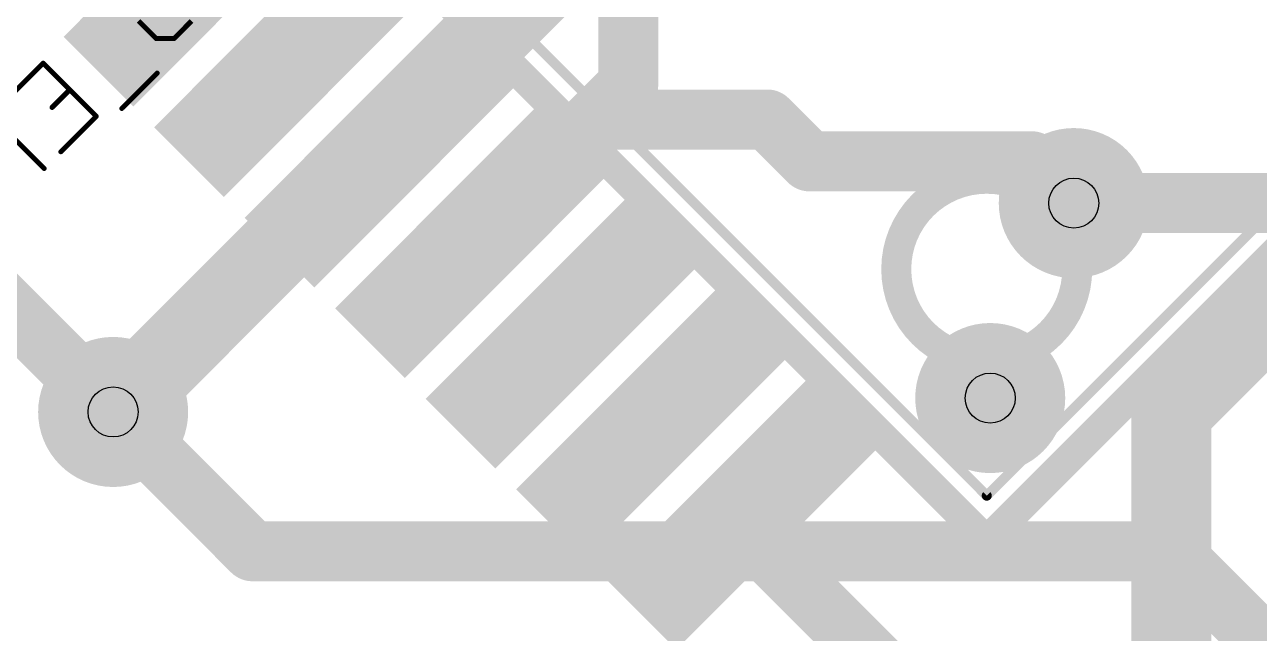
# Model space of a CAD drawing. Extents: x -76 to 580, y -41 to 95.
# Drawn here: x 114.24 to 120.51, y 4.53 to 7.62 of the extents above; entities that cross this region are included whole.
import ezdxf

# ---------------------------------------------------------------- set-up
doc = ezdxf.new("R2010")
doc.units = 0
for name, color, linetype in [('1', 22, 'CONTINUOUS'), ('16', 175, 'CONTINUOUS'), ('18', 82, 'CONTINUOUS'), ('22', 2, 'CONTINUOUS'), ('28', 253, 'CONTINUOUS'), ('29', 253, 'CONTINUOUS'), ('30', 253, 'CONTINUOUS'), ('32', 253, 'CONTINUOUS'), ('44', 253, 'CONTINUOUS'), ('52', 253, 'CONTINUOUS')]:
    doc.layers.add(name, color=color, linetype=linetype)

# ---------------------------------------------------------------- blocks, each defined once
blk = doc.blocks.new('RECT')
blk.add_solid([(-0.5, -0.5), (0.5, -0.5), (-0.5, 0.5), (0.5, 0.5)])
blk = doc.blocks.new('ROUNDV')
at = {"const_width": 0.5}
blk.add_lwpolyline([(0, -0.25, 1), (0, 0.25, 1), (0, -0.25)], format="xyb", dxfattribs=at)

msp = doc.modelspace()

# ---------------------------------------------------------------- linework, layer by layer
at = {"layer": '1'}
for points, const_width in [([(118.7232, 9.6874), (114.6927, 5.6569)], 0.4064), ([(114.6927, 5.6569), (112.0764, 8.2731)], 0.3048), ([(120.7738, 6.7175), (119.5718, 6.7175)], 0.3048), ([(115.3998, 4.9497), (114.6927, 5.6569)], 0.3048), ([(120.0667, 4.9497), (115.3998, 4.9497)], 0.3048), ([(123.4608, 1.5556), (120.0667, 4.9497)], 0.3048)]:
    msp.add_lwpolyline(points, dxfattribs=dict(at, const_width=const_width))
for points, const_width in [([(119.5718, 6.7937, 1), (119.5718, 6.6413)], 0.1524), ([(114.6209, 5.7287, 1), (114.7646, 5.585)], 0.2032), ([(114.7466, 5.7107, 1), (114.6388, 5.603)], 0.1524), ([(114.6388, 5.603, 1), (114.7466, 5.7107)], 0.1524), ([(115.3998, 5.0259, 1), (115.3998, 4.8735)], 0.1524), ([(115.3459, 4.8959, 1), (115.4537, 5.0036)], 0.1524), ([(120.1206, 5.0036, 1), (120.0128, 4.8959)], 0.1524), ([(120.0667, 4.8735, 1), (120.0667, 5.0259)], 0.1524)]:
    msp.add_lwpolyline(points, format="xyb", dxfattribs=dict(at, const_width=const_width))
at = {"layer": '16'}
for points, const_width in [([(125.4407, 11.0309), (120.0667, 5.6569)], 0.4064), ([(117.309, 7.3186), (117.309, 8.1317)], 0.3048), ([(117.1322, 7.1418), (117.309, 7.3186)], 0.3048), ([(117.1322, 7.1418), (116.5446, 6.5542)], 0.3048), ([(118.0161, 7.1418), (117.1322, 7.1418)], 0.3048), ([(118.2283, 6.9296), (118.0161, 7.1418)], 0.3048), ([(114.6927, 5.6569), (116.0673, 7.0315)], 0.254), ([(116.0673, 7.0315), (116.085, 7.0138)], 0.254), ([(115.9789, 6.9431), (114.6927, 5.6569)], 0.3048), ([(119.3596, 6.9296), (118.2283, 6.9296)], 0.3048), ([(119.5718, 6.7175), (119.3596, 6.9296)], 0.3048), ([(116.5446, 6.5542), (116.4739, 6.4835)], 0.3048), ([(120.0667, 5.6569), (120.0667, 4.2426)], 0.4064), ([(117.8528, 5.1046), (117.9235, 5.1753)], 0.3048), ([(120.894, 2.0633), (117.8528, 5.1046)], 0.3048)]:
    msp.add_lwpolyline(points, dxfattribs=dict(at, const_width=const_width))
for points, const_width in [([(117.3629, 7.2647, 1), (117.2551, 7.3724)], 0.1524), ([(117.2328, 7.3186, 1), (117.3852, 7.3186)], 0.1524), ([(117.1322, 7.218, 1), (117.1322, 7.0656)], 0.1524), ([(117.1861, 7.0879, 1), (117.0784, 7.1957)], 0.1524), ([(118.07, 7.1957, 1), (117.9622, 7.0879)], 0.1524), ([(118.0161, 7.0656, 1), (118.0161, 7.218)], 0.1524), ([(117.0784, 7.1957, 1), (117.1861, 7.0879)], 0.1524), ([(116.1122, 7.0764, 1), (116.0224, 6.9866)], 0.127), ([(116.1122, 6.9866, 1), (116.0224, 7.0764)], 0.127), ([(116.0328, 6.8892, 1), (115.9251, 6.997)], 0.1524), ([(116.0401, 6.9689, 1), (116.1299, 7.0587)], 0.127), ([(118.2283, 7.0058, 1), (118.2283, 6.8534)], 0.1524), ([(118.1744, 6.8758, 1), (118.2821, 6.9835)], 0.1524), ([(119.4135, 6.9835, 1), (119.3057, 6.8758)], 0.1524), ([(119.3596, 6.8534, 1), (119.3596, 7.0058)], 0.1524), ([(119.5179, 6.6636, 1), (119.6256, 6.7714)], 0.1524), ([(116.4908, 6.6081, 1), (116.5985, 6.5003)], 0.1524), ([(116.5985, 6.5003, 1), (116.4908, 6.6081)], 0.1524), ([(116.42, 6.5373, 1), (116.5278, 6.4296)], 0.1524), ([(120.1683, 5.6569, 1), (119.9651, 5.6569)], 0.2032), ([(114.6388, 5.7107, 1), (114.7466, 5.603)], 0.1524), ([(119.9949, 5.7287, 1), (120.1386, 5.585)], 0.2032), ([(114.6478, 5.7018, 1), (114.7376, 5.612)], 0.127), ([(117.9774, 5.1214, 1), (117.8696, 5.2292)], 0.1524), ([(117.9067, 5.1585, 1), (117.7989, 5.0507)], 0.1524), ([(117.7989, 5.1585, 1), (117.9067, 5.0507)], 0.1524)]:
    msp.add_lwpolyline(points, format="xyb", dxfattribs=dict(at, const_width=const_width))
at = {"layer": '22', "const_width": 0.1524}
for points in [[(111.7759, 12.3567), (119.1298, 5.0028)], [(119.1298, 5.0028), (123.2664, 9.1394)]]:
    msp.add_lwpolyline(points, dxfattribs=at)
at = {"layer": '22'}
for points, const_width in [([(119.1298, 5.922, 1), (119.1298, 6.8412, 1), (119.1298, 5.922)], 0.1524), ([(119.1029, 5.0297, 1), (119.1568, 4.9758)], 0.0762), ([(119.1029, 4.9758, 1), (119.1568, 5.0297)], 0.0762)]:
    msp.add_lwpolyline(points, format="xyb", dxfattribs=dict(at, const_width=const_width))
at = {"layer": '28'}
for points, const_width in [([(112.005, 12.3567), (119.1298, 5.2319)], 0.0508), ([(119.1298, 5.2319), (123.0373, 9.1394)], 0.0508), ([(114.8216, 7.6424), (114.9115, 7.5525)], 0.0254), ([(115.0014, 7.5525), (115.0912, 7.6424)], 0.0254), ([(114.9115, 7.5525), (115.0014, 7.5525)], 0.0254), ([(114.1576, 7.248), (114.3373, 7.4277)], 0.0254), ([(114.3373, 7.4277), (114.607, 7.1581)], 0.0254), ([(114.9165, 7.3777), (114.7368, 7.198)], 0.0254), ([(114.4722, 7.2929), (114.3823, 7.203)], 0.0254), ([(114.3424, 6.8935), (114.0727, 7.1631)], 0.0254), ([(114.607, 7.1581), (114.4272, 6.9783)], 0.0254)]:
    msp.add_lwpolyline(points, dxfattribs=dict(at, const_width=const_width))
for points, const_width in [([(114.9115, 7.5588, 1), (114.9115, 7.5461)], 0.0127), ([(114.907, 7.548, 1), (114.916, 7.557)], 0.0127), ([(114.9969, 7.557, 1), (115.0058, 7.548)], 0.0127), ([(115.0014, 7.5461, 1), (115.0014, 7.5588)], 0.0127), ([(114.3418, 7.4322, 1), (114.3328, 7.4232)], 0.0127), ([(114.3418, 7.4232, 1), (114.3328, 7.4322)], 0.0127), ([(114.921, 7.3733, 1), (114.912, 7.3822)], 0.0127), ([(114.4766, 7.2884, 1), (114.4677, 7.2974)], 0.0127), ([(114.3778, 7.2075, 1), (114.3868, 7.1985)], 0.0127), ([(114.6115, 7.1536, 1), (114.6025, 7.1626)], 0.0127), ([(114.6025, 7.1536, 1), (114.6115, 7.1626)], 0.0127), ([(114.7323, 7.2025, 1), (114.7412, 7.1935)], 0.0127), ([(114.4227, 6.9828, 1), (114.4317, 6.9738)], 0.0127), ([(114.3379, 6.889, 1), (114.3469, 6.898)], 0.0127), ([(119.1208, 5.2409, 1), (119.1388, 5.2229)], 0.0254), ([(119.1208, 5.2229, 1), (119.1388, 5.2409)], 0.0254)]:
    msp.add_lwpolyline(points, format="xyb", dxfattribs=dict(at, const_width=const_width))
at = {"layer": '44'}
for centre in [(119.5718, 6.7175), (119.1475, 5.7276), (114.6927, 5.6569)]:
    msp.add_circle(centre, 0.127, dxfattribs=at)

# ---------------------------------------------------------------- block references
at = {"layer": '16', "xscale": 0.348, "yscale": 1.397, "rotation": 135}
for p in [(115.1658, 7.933), (115.6254, 7.4734), (116.085, 7.0138), (116.5446, 6.5542), (117.0043, 6.0945), (117.4639, 5.6349), (117.9235, 5.1753)]:
    msp.add_blockref('RECT', p, dxfattribs=at)
at = {"layer": '18', "xscale": 0.6096, "yscale": 0.6096}
for p in [(119.5718, 6.7175), (119.5718, 6.7175), (119.1475, 5.7276), (119.1475, 5.7276), (114.6927, 5.6569), (114.6927, 5.6569)]:
    msp.add_blockref('ROUNDV', p, dxfattribs=at)
at = {"layer": '29', "xscale": 0.762, "yscale": 0.762}
for p in [(119.5718, 6.7175), (119.1475, 5.7276), (114.6927, 5.6569)]:
    msp.add_blockref('ROUNDV', p, dxfattribs=at)
at = {"layer": '30', "xscale": 0.5004, "yscale": 1.5494, "rotation": 135}
for p in [(115.1658, 7.933), (115.6254, 7.4734), (116.085, 7.0138), (116.5446, 6.5542), (117.0043, 6.0945), (117.4639, 5.6349), (117.9235, 5.1753)]:
    msp.add_blockref('RECT', p, dxfattribs=at)
at = {"layer": '30', "xscale": 0.762, "yscale": 0.762}
for p in [(119.5718, 6.7175), (119.1475, 5.7276), (114.6927, 5.6569)]:
    msp.add_blockref('ROUNDV', p, dxfattribs=at)
at = {"layer": '32', "xscale": 0.348, "yscale": 1.397, "rotation": 135}
for p in [(115.1658, 7.933), (115.6254, 7.4734), (116.085, 7.0138), (116.5446, 6.5542), (117.0043, 6.0945), (117.4639, 5.6349), (117.9235, 5.1753)]:
    msp.add_blockref('RECT', p, dxfattribs=at)
at = {"layer": '52', "xscale": 0.325, "yscale": 0.9344, "rotation": 135}
for p in [(115.7832, 7.6312), (116.2428, 7.1716), (116.7025, 6.712), (117.1621, 6.2524), (117.6217, 5.7928), (118.0813, 5.3331)]:
    msp.add_blockref('RECT', p, dxfattribs=at)

doc.saveas('drawing.dxf')
